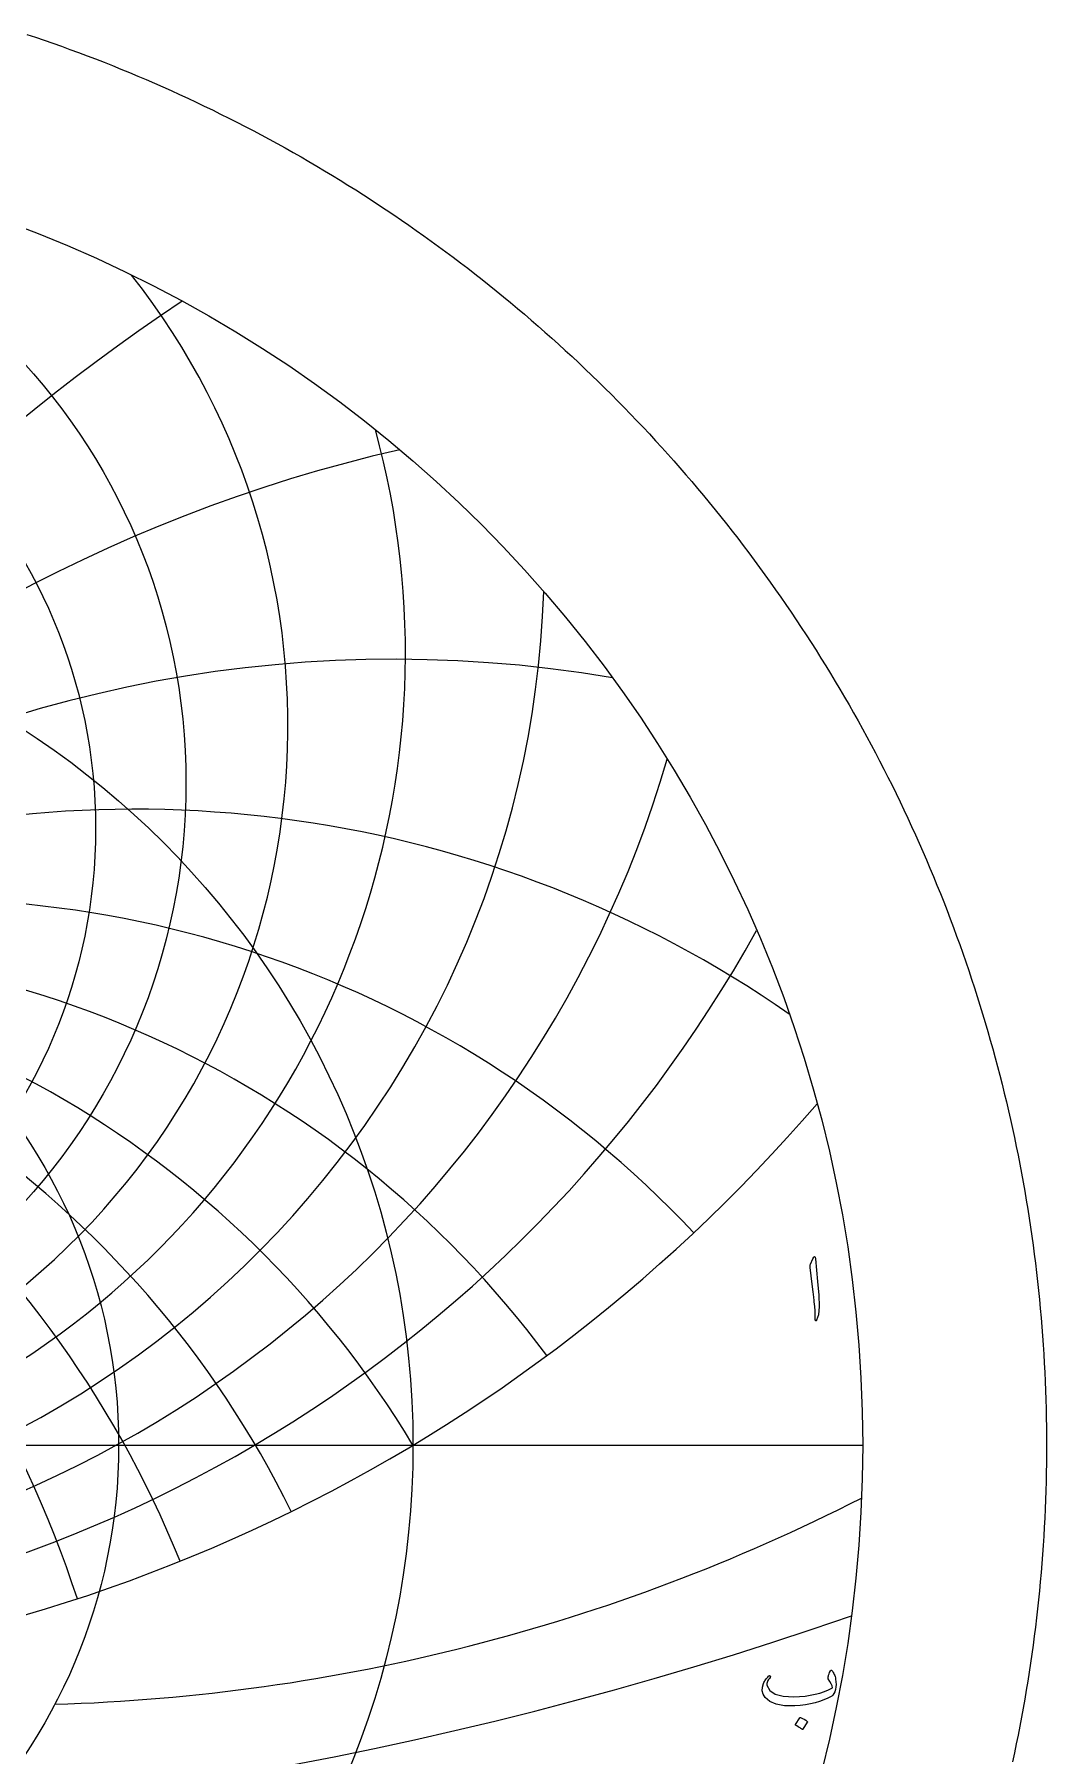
# Model space of a CAD drawing. Header units: millimetres. Extents: x -68 to 68, y -68 to 70.
# Drawn here: x 21.8 to 68.5, y -14.3 to 65 of the extents above; entities that cross this region are included whole.
import ezdxf

# ---------------------------------------------------------------- set-up
doc = ezdxf.new("R2010")
doc.units = ezdxf.units.MM
for name, color, linetype in [('CUT_OUTER', 1, 'Continuous'), ('ENGRAVE', 7, 'Continuous'), ('ENGRAVE_FINE', 8, 'Continuous'), ('TEXT', 5, 'Continuous')]:
    doc.layers.add(name, color=color, linetype=linetype)

msp = doc.modelspace()

# ---------------------------------------------------------------- linework, layer by layer
at = {"layer": 'CUT_OUTER'}
msp.add_lwpolyline([(21.4794, 65.0189), (21.8779, 64.8859), (22.2756, 64.7505), (22.6725, 64.6126), (23.0685, 64.4722), (23.4637, 64.3295), (23.858, 64.1843), (24.2513, 64.0367), (24.6438, 63.8867), (25.0354, 63.7343), (25.4259, 63.5795), (25.8156, 63.4222), (26.2042, 63.2627), (26.5919, 63.1007), (26.9786, 62.9363), (27.3643, 62.7696), (27.7489, 62.6005), (28.1325, 62.4291), (28.515, 62.2553), (28.8965, 62.0791), (29.2768, 61.9007), (29.6561, 61.7199), (30.0342, 61.5367), (30.4113, 61.3513), (30.7871, 61.1635), (31.1618, 60.9735), (31.5354, 60.7811), (31.9077, 60.5865), (32.2789, 60.3896), (32.6488, 60.1904), (33.0175, 59.9889), (33.385, 59.7852), (33.7512, 59.5792), (34.1161, 59.371), (34.4798, 59.1605), (34.8421, 58.9479), (35.2032, 58.733), (35.5629, 58.5159), (35.9213, 58.2965), (36.2783, 58.075), (36.634, 57.8513), (36.9882, 57.6255), (37.3411, 57.3974), (37.6926, 57.1672), (38.0427, 56.9349), (38.3913, 56.7004), (38.7385, 56.4638), (39.0842, 56.225), (39.4285, 55.9841), (39.7712, 55.7411), (40.1125, 55.4961), (40.4523, 55.2489), (40.7905, 54.9996), (41.1272, 54.7483), (41.4624, 54.4949), (41.796, 54.2395), (42.128, 53.982), (42.4584, 53.7225), (42.7873, 53.461), (43.1145, 53.1974), (43.4401, 52.9319), (43.764, 52.6644), (44.0864, 52.3948), (44.407, 52.1233), (44.726, 51.8499), (45.0433, 51.5745), (45.3589, 51.2971), (45.6728, 51.0178), (45.985, 50.7366), (46.2954, 50.4535), (46.6042, 50.1685), (46.9111, 49.8816), (47.2163, 49.5928), (47.5197, 49.3022), (47.8213, 49.0097), (48.1211, 48.7153), (48.4191, 48.4191), (48.7153, 48.1211), (49.0097, 47.8213), (49.3022, 47.5197), (49.5928, 47.2163), (49.8816, 46.9111), (50.1685, 46.6042), (50.4535, 46.2954), (50.7366, 45.985), (51.0178, 45.6728), (51.2971, 45.3589), (51.5745, 45.0433), (51.8499, 44.726), (52.1233, 44.407), (52.3948, 44.0864), (52.6644, 43.764), (52.9319, 43.4401), (53.1974, 43.1145), (53.461, 42.7873), (53.7225, 42.4584), (53.982, 42.128), (54.2395, 41.796), (54.4949, 41.4624), (54.7483, 41.1272), (54.9996, 40.7905), (55.2489, 40.4523), (55.4961, 40.1125), (55.7411, 39.7712), (55.9841, 39.4285), (56.225, 39.0842), (56.4638, 38.7385), (56.7004, 38.3913), (56.9349, 38.0427), (57.1672, 37.6926), (57.3974, 37.3411), (57.6255, 36.9882), (57.8513, 36.634), (58.075, 36.2783), (58.2965, 35.9213), (58.5159, 35.5629), (58.733, 35.2032), (58.9479, 34.8421), (59.1605, 34.4798), (59.371, 34.1161), (59.5792, 33.7512), (59.7852, 33.385), (59.9889, 33.0175), (60.1904, 32.6488), (60.3896, 32.2789), (60.5865, 31.9077), (60.7811, 31.5354), (60.9735, 31.1618), (61.1635, 30.7871), (61.3513, 30.4113), (61.5367, 30.0342), (61.7199, 29.6561), (61.9007, 29.2768), (62.0791, 28.8965), (62.2553, 28.515), (62.4291, 28.1325), (62.6005, 27.7489), (62.7696, 27.3643), (62.9363, 26.9786), (63.1007, 26.5919), (63.2627, 26.2042), (63.4222, 25.8156), (63.5795, 25.4259), (63.7343, 25.0354), (63.8867, 24.6438), (64.0367, 24.2513), (64.1843, 23.858), (64.3295, 23.4637), (64.4722, 23.0685), (64.6126, 22.6725), (64.7505, 22.2756), (64.8859, 21.8779), (65.0189, 21.4794), (65.1495, 21.08), (65.2776, 20.6799), (65.4033, 20.2789), (65.5265, 19.8772), (65.6472, 19.4748), (65.7655, 19.0716), (65.8813, 18.6677), (65.9946, 18.2632), (66.1054, 17.8579), (66.2137, 17.4519), (66.3196, 17.0453), (66.4229, 16.6381), (66.5237, 16.2302), (66.6221, 15.8217), (66.7179, 15.4126), (66.8112, 15.003), (66.902, 14.5927), (66.9903, 14.182), (67.076, 13.7706), (67.1593, 13.3588), (67.24, 12.9465), (67.3181, 12.5337), (67.3938, 12.1204), (67.4669, 11.7066), (67.5374, 11.2924), (67.6055, 10.8778), (67.6709, 10.4628), (67.7339, 10.0474), (67.7942, 9.6316), (67.8521, 9.2154), (67.9073, 8.7989), (67.96, 8.3821), (68.0102, 7.9649), (68.0578, 7.5475), (68.1028, 7.1297), (68.1453, 6.7117), (68.1852, 6.2935), (68.2225, 5.875), (68.2573, 5.4563), (68.2895, 5.0373), (68.3191, 4.6182), (68.3461, 4.1989), (68.3706, 3.7795), (68.3925, 3.3599), (68.4118, 2.9402), (68.4286, 2.5204), (68.4428, 2.1005), (68.4544, 1.6805), (68.4634, 1.2604), (68.4698, 0.8403), (68.4737, 0.4202), (68.475, 0), (68.4737, -0.4202), (68.4698, -0.8403), (68.4634, -1.2604), (68.4544, -1.6805), (68.4428, -2.1005), (68.4286, -2.5204), (68.4118, -2.9402), (68.3925, -3.3599), (68.3706, -3.7795), (68.3461, -4.1989), (68.3191, -4.6182), (68.2895, -5.0373), (68.2573, -5.4563), (68.2225, -5.875), (68.1852, -6.2935), (68.1453, -6.7117), (68.1028, -7.1297), (68.0578, -7.5475), (68.0102, -7.9649), (67.96, -8.3821), (67.9073, -8.7989), (67.8521, -9.2154), (67.7942, -9.6316), (67.7339, -10.0474), (67.6709, -10.4628), (67.6055, -10.8778), (67.5374, -11.2924), (67.4669, -11.7066), (67.3938, -12.1204), (67.3181, -12.5337), (67.24, -12.9465), (67.1593, -13.3588), (67.076, -13.7706), (66.9903, -14.182), (66.902, -14.5927)], dxfattribs=at)
at = {"layer": 'ENGRAVE'}
msp.add_lwpolyline([(-60, 0), (60, 0)], dxfattribs=at)
for centre, radius in [((0, 0), 60), ((0, 30.5267), 28.8119), ((0, 28.4297), 24.6479), ((0, 0), 39.2754), ((0, 0), 25.7092)]:
    msp.add_circle(centre, radius, dxfattribs=at)
for centre, radius, start, end in [((0, 33.1668), 33.5095, 141.718907, 38.281093), ((0, 36.5225), 38.9247, 164.685177, 15.314823), ((0, 40.8535), 45.3284, 181.913604, 358.086396), ((0, 46.5669), 53.1394, 196.338996, 343.661004), ((0, 54.3373), 63.0444, 209.053083, 330.946917), ((0, -23.599), 45.82, 31, 149), ((0, -23.599), 45.82, 31, 149), ((0, 65.3652), 76.2572, 220.600865, 319.399135), ((20.2283, 75.4931), 87.4697, 271.6642, 297.008641)]:
    msp.add_arc(centre, radius, start, end, dxfattribs=at)
at = {"layer": 'ENGRAVE_FINE'}
for centre, radius, start, end in [((79.3625, -23.599), 91.6399, 123.607306, 171.50045), ((79.3625, -23.599), 91.6399, 123.607306, 171.50045), ((54.6061, -23.599), 71.2832, 102.921112, 168.472415), ((54.6061, -23.599), 71.2832, 102.921112, 168.472415), ((38.4475, -23.599), 59.8137, 80.357428, 165.262972), ((38.4475, -23.599), 59.8137, 80.357428, 165.262972), ((-26.4542, -23.599), 52.9083, 18.193224, 124.752734), ((-26.4542, -23.599), 52.9083, 18.193224, 124.752734), ((26.4542, -23.599), 52.9083, 55.247266, 161.806776), ((26.4542, -23.599), 52.9083, 55.247266, 161.806776), ((-16.6771, -23.599), 48.7606, 21.978404, 136.786876), ((-16.6771, -23.599), 48.7606, 21.978404, 136.786876), ((16.6771, -23.599), 48.7606, 43.213124, 158.021596), ((16.6771, -23.599), 48.7606, 43.213124, 158.021596), ((-8.0793, -23.599), 46.5268, 26.199525, 143.422298), ((-8.0793, -23.599), 46.5268, 26.199525, 143.422298), ((8.0793, -23.599), 46.5268, 36.577702, 153.800475), ((8.0793, -23.599), 46.5268, 36.577702, 153.800475), ((0, 163.4083), 181.3071, 250.847985, 289.152015)]:
    msp.add_arc(centre, radius, start, end, dxfattribs=at)
at = {"layer": 'TEXT'}
for points in [[(57.7043, 8.5831), (57.745, 8.6618), (57.7777, 8.6895), (57.8025, 8.6661), (57.8192, 8.5916), (57.9172, 7.5484), (57.9755, 6.9081), (57.9885, 6.3966), (57.9563, 6.0139), (57.8789, 5.76), (57.8647, 5.7392), (57.8522, 5.728), (57.8413, 5.7264), (57.832, 5.7344), (57.8246, 5.7469), (57.8192, 5.7632), (57.816, 5.7831), (57.815, 5.8068), (57.815, 5.9912), (57.8065, 6.1868), (57.7894, 6.3936), (57.7639, 6.6116), (57.7583, 6.6685), (57.7415, 6.8224), (57.7136, 7.0731), (57.6745, 7.4206), (57.5808, 8.1913), (57.5787, 8.2323), (57.5808, 8.2701), (57.5872, 8.3047), (57.5978, 8.3361)], [(58.5917, -10.399), (58.6203, -10.4349), (58.6465, -10.4746), (58.6703, -10.5179), (58.6917, -10.565), (58.7107, -10.6156), (58.7274, -10.6694), (58.7416, -10.7263), (58.7535, -10.7865), (58.7689, -10.9073), (58.7726, -11.027), (58.7646, -11.1457), (58.7449, -11.2634), (58.7151, -11.3682), (58.6768, -11.4529), (58.63, -11.5173), (58.5746, -11.5614), (58.399, -11.6543), (58.2127, -11.7371), (58.0158, -11.8097), (57.8082, -11.8723), (57.5899, -11.9242), (57.3611, -11.9649), (57.1216, -11.9944), (56.8714, -12.0128), (56.4025, -12.008), (56.0177, -11.9425), (55.7169, -11.8164), (55.5003, -11.6296), (55.4114, -11.4835), (55.3704, -11.3262), (55.3773, -11.1577), (55.4322, -10.9781), (55.4507, -10.9394), (55.4721, -10.8998), (55.4964, -10.8595), (55.5237, -10.8184), (55.5539, -10.7765), (55.5871, -10.7338), (55.6231, -10.6903), (55.6621, -10.646), (55.6751, -10.6334), (55.6887, -10.6257), (55.7028, -10.6228), (55.7175, -10.6247), (55.7273, -10.6284), (55.7356, -10.6353), (55.7422, -10.6454), (55.7473, -10.6587), (55.7497, -10.6712), (55.7483, -10.6832), (55.7433, -10.6947), (55.7345, -10.7056), (55.698, -10.7489), (55.6653, -10.7939), (55.6363, -10.8405), (55.611, -10.8887), (55.5937, -10.9347), (55.5844, -10.9791), (55.5831, -11.022), (55.5897, -11.0632), (55.7228, -11.3041), (55.9729, -11.4731), (56.3402, -11.5702), (56.8246, -11.5955), (57.0908, -11.5853), (57.3446, -11.563), (57.5858, -11.5288), (57.8146, -11.4827), (58.0311, -11.4245), (58.2356, -11.3544), (58.4281, -11.2723), (58.6087, -11.1782), (58.5911, -11.0904), (58.5512, -10.993), (58.4889, -10.886), (58.4043, -10.7694), (58.4016, -10.7583), (58.4022, -10.7375), (58.4059, -10.7072), (58.4128, -10.6672), (58.4147, -10.6632), (58.416, -10.6598), (58.4168, -10.6569), (58.4171, -10.6545), (58.4309, -10.6002), (58.4511, -10.5395), (58.4778, -10.4724), (58.5108, -10.399), (58.5254, -10.3766), (58.5438, -10.3692), (58.5658, -10.3766), (58.5917, -10.399)], [(57.1056, -12.5663), (57.1109, -12.561), (57.1184, -12.5578), (57.1279, -12.5568), (57.1397, -12.5578), (57.2224, -12.5914), (57.3004, -12.6323), (57.3736, -12.6808), (57.442, -12.7367), (57.4486, -12.7452), (57.4516, -12.7537), (57.4508, -12.7622), (57.4462, -12.7707), (57.2461, -13.0943), (57.2387, -13.1021), (57.2291, -13.1039), (57.2174, -13.0999), (57.2035, -13.0901), (57.1915, -13.0816), (57.1727, -13.0688), (57.1468, -13.0518), (57.1141, -13.0305), (57.0739, -13.0049), (57.0258, -12.9751), (56.9696, -12.941), (56.9055, -12.9027), (56.8969, -12.8963), (56.8927, -12.89), (56.8927, -12.8836), (56.8969, -12.8772)]]:
    msp.add_lwpolyline(points, close=True, dxfattribs=at)

doc.saveas('drawing.dxf')
